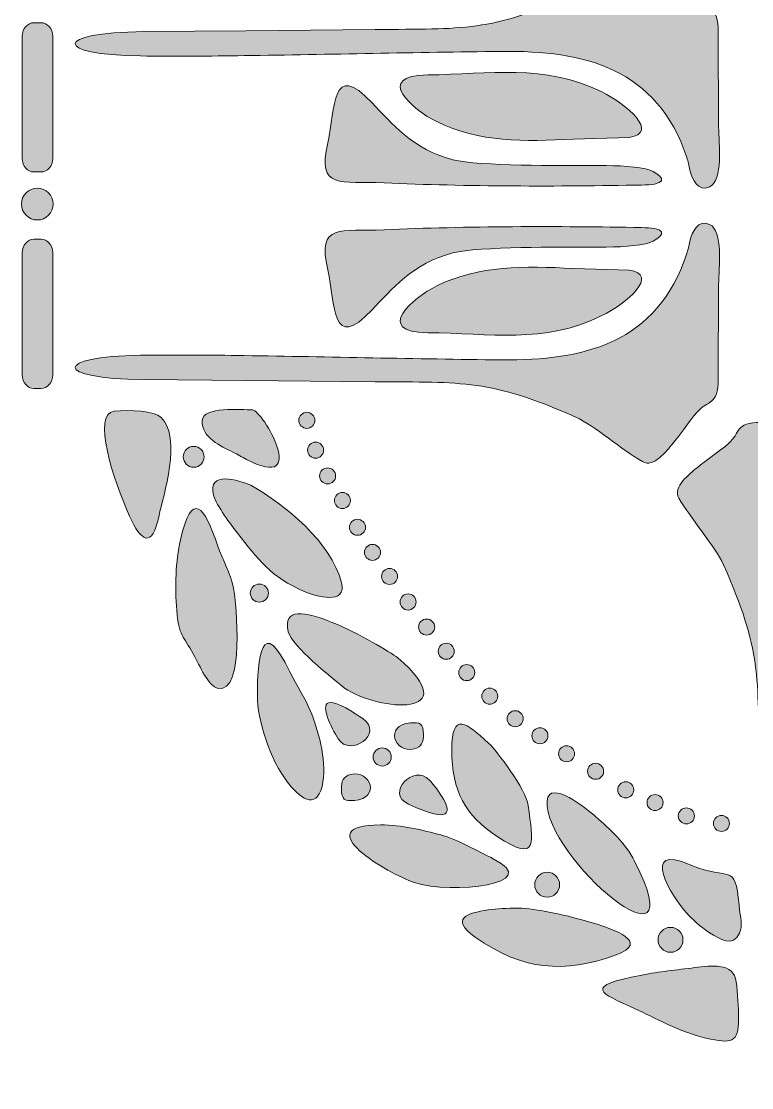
# Model space of a CAD drawing. Header units: inches. Extents: x -128 to 724, y -4 to 847.
# Drawn here: x 259.1 to 424.5, y 391.4 to 633.1 of the extents above; entities that cross this region are included whole.
import ezdxf

# ---------------------------------------------------------------- set-up
doc = ezdxf.new("R2010")
doc.units = ezdxf.units.IN
doc.header["$MEASUREMENT"] = 0
doc.layers.add('图层 1', color=7, linetype='Continuous')

# ---------------------------------------------------------------- blocks, each defined once
blk = doc.blocks.new('block 2')
at = {"layer": '图层 1', "true_color": 0xffffff}
h = blk.add_hatch(color=7, dxfattribs=at)
h.dxf.hatch_style = 2
edge = h.paths.add_edge_path()
edge.add_spline(control_points=[(410.52, 599.34), (411.01, 597.3), (412.32, 594.34), (414.99, 595.56), (418.07, 596.98), (417.1, 605.38), (417.02, 609.16), (417.02, 609.16), (416.91, 630.68), (416.91, 630.68), (416.91, 636.71), (414.54, 635.32), (412.13, 638.1), (410.25, 640.29), (408.28, 643.36), (406.65, 645.23), (405.26, 646.83), (402.36, 650.82), (399.75, 649.32), (395.03, 646.63), (389.05, 641.24), (384.64, 639.22), (365.17, 630.61), (359.27, 631.4), (339.21, 631.22), (339.21, 631.22), (309.9, 630.95), (309.9, 630.95), (309.9, 630.95), (286.85, 630.74), (286.85, 630.74), (266.13, 630.55), (266.29, 625.46), (286.06, 625.22), (293.88, 625.13), (301.72, 625.18), (309.57, 625.29), (329, 625.57), (348.39, 626.04), (367.82, 626.26), (386.46, 626.47), (403.13, 622.49), (409.82, 602.18), (410.09, 601.34), (410.29, 600.32), (410.52, 599.34)], knot_values=[0, 0, 0, 0, 1, 1, 1, 2, 2, 2, 3, 3, 3, 4, 4, 4, 5, 5, 5, 6, 6, 6, 7, 7, 7, 8, 8, 8, 9, 9, 9, 10, 10, 10, 11, 11, 11, 12, 12, 12, 13, 13, 13, 14, 14, 14, 15, 15, 15, 15], degree=3, periodic=1)
h = blk.add_hatch(color=7, dxfattribs=at)
h.dxf.hatch_style = 2
edge = h.paths.add_edge_path()
edge.add_spline(control_points=[(261.95, 632.76), (260.49, 632.76), (259.29, 631.39), (259.29, 629.7), (259.29, 629.7), (259.29, 601.99), (259.29, 601.99), (259.29, 600.3), (260.49, 598.92), (261.95, 598.92), (261.95, 598.92), (263.52, 598.92), (263.52, 598.92), (265, 598.92), (266.19, 600.3), (266.19, 601.99), (266.19, 601.99), (266.19, 629.7), (266.19, 629.7), (266.19, 631.39), (265, 632.76), (263.52, 632.76), (263.52, 632.76), (261.95, 632.76), (261.95, 632.76)], knot_values=[0, 0, 0, 0, 1, 1, 1, 2, 2, 2, 3, 3, 3, 4, 4, 4, 5, 5, 5, 6, 6, 6, 7, 7, 7, 8, 8, 8, 8], degree=3, periodic=1)
h = blk.add_hatch(color=7, dxfattribs=at)
h.dxf.hatch_style = 2
edge = h.paths.add_edge_path()
edge.add_spline(control_points=[(400.45, 599.64), (397.27, 600.33), (392.76, 600.42), (388.1, 600.41), (381.4, 600.41), (362.88, 600.19), (356.79, 601.71), (347.88, 603.93), (342.76, 610.14), (338.52, 614.61), (329.24, 624.41), (330.28, 613.44), (328.47, 605.51), (326.01, 594.72), (331.41, 596.92), (341.26, 596.46), (359.67, 595.61), (380.98, 595.61), (399.58, 595.96), (400.71, 595.98), (401.71, 596.04), (402.47, 596.18), (406.29, 596.85), (402.53, 599.19), (400.45, 599.64)], knot_values=[0, 0, 0, 0, 1, 1, 1, 2, 2, 2, 3, 3, 3, 4, 4, 4, 5, 5, 5, 6, 6, 6, 7, 7, 7, 8, 8, 8, 8], degree=3, periodic=1)
h = blk.add_hatch(color=7, dxfattribs=at)
h.dxf.hatch_style = 2
edge = h.paths.add_edge_path()
edge.add_spline(control_points=[(384.12, 606.37), (384.12, 606.37), (396.75, 606.75), (396.75, 606.75), (403.71, 607.79), (396.35, 614.21), (390.4, 617.14), (377.45, 623.5), (365.23, 621.06), (351.12, 620.93), (338.73, 620.83), (347.8, 612.95), (353.16, 610.33), (362.75, 605.62), (373.09, 605.78), (384.12, 606.37)], knot_values=[0, 0, 0, 0, 1, 1, 1, 2, 2, 2, 3, 3, 3, 4, 4, 4, 5, 5, 5, 5], degree=3, periodic=1)
h = blk.add_hatch(color=7, dxfattribs=at)
h.dxf.hatch_style = 2
edge = h.paths.add_edge_path()
edge.add_spline(control_points=[(262.69, 595.25), (260.71, 595.25), (259.09, 593.63), (259.09, 591.65), (259.09, 589.66), (260.71, 588.04), (262.69, 588.04), (264.68, 588.04), (266.31, 589.66), (266.31, 591.65), (266.31, 593.63), (264.68, 595.25), (262.69, 595.25)], knot_values=[0, 0, 0, 0, 1, 1, 1, 2, 2, 2, 3, 3, 3, 4, 4, 4, 4], degree=3, periodic=1)
h = blk.add_hatch(color=7, dxfattribs=at)
h.dxf.hatch_style = 2
edge = h.paths.add_edge_path()
edge.add_spline(control_points=[(309.9, 551.64), (309.9, 551.64), (339.21, 551.38), (339.21, 551.38), (359.27, 551.19), (365.17, 551.99), (384.64, 543.38), (389.05, 541.35), (395.03, 535.97), (399.75, 533.27), (402.35, 531.77), (405.26, 535.76), (406.65, 537.36), (408.28, 539.24), (410.25, 542.31), (412.13, 544.49), (414.54, 547.27), (416.91, 545.89), (416.91, 551.92), (416.91, 551.92), (417.02, 573.44), (417.02, 573.44), (417.1, 577.21), (418.07, 585.62), (414.99, 587.04), (412.32, 588.25), (411.01, 585.3), (410.52, 583.25), (410.29, 582.27), (410.09, 581.25), (409.81, 580.42), (403.13, 560.1), (386.46, 556.12), (367.82, 556.33), (348.38, 556.55), (329, 557.02), (309.56, 557.31), (301.72, 557.42), (293.88, 557.47), (286.06, 557.37), (266.29, 557.14), (266.13, 552.05), (286.85, 551.86), (286.85, 551.86), (309.9, 551.64), (309.9, 551.64)], knot_values=[0, 0, 0, 0, 1, 1, 1, 2, 2, 2, 3, 3, 3, 4, 4, 4, 5, 5, 5, 6, 6, 6, 7, 7, 7, 8, 8, 8, 9, 9, 9, 10, 10, 10, 11, 11, 11, 12, 12, 12, 13, 13, 13, 14, 14, 14, 15, 15, 15, 15], degree=3, periodic=1)
h = blk.add_hatch(color=7, dxfattribs=at)
h.dxf.hatch_style = 2
edge = h.paths.add_edge_path()
edge.add_spline(control_points=[(402.47, 586.1), (401.71, 586.23), (400.71, 586.29), (399.58, 586.32), (380.98, 586.67), (359.67, 586.67), (341.27, 585.81), (331.41, 585.35), (326.02, 587.55), (328.47, 576.77), (330.28, 568.84), (329.24, 557.86), (338.52, 567.67), (342.76, 572.14), (347.88, 578.34), (356.79, 580.56), (362.88, 582.09), (381.4, 581.87), (388.1, 581.86), (392.76, 581.86), (397.27, 581.94), (400.45, 582.64), (402.53, 583.09), (406.29, 585.43), (402.47, 586.1)], knot_values=[0, 0, 0, 0, 1, 1, 1, 2, 2, 2, 3, 3, 3, 4, 4, 4, 5, 5, 5, 6, 6, 6, 7, 7, 7, 8, 8, 8, 8], degree=3, periodic=1)
h = blk.add_hatch(color=7, dxfattribs=at)
h.dxf.hatch_style = 2
edge = h.paths.add_edge_path()
edge.add_spline(control_points=[(263.52, 583.71), (263.52, 583.71), (261.95, 583.71), (261.95, 583.71), (260.49, 583.71), (259.29, 582.33), (259.29, 580.64), (259.29, 580.64), (259.29, 552.93), (259.29, 552.93), (259.29, 551.24), (260.49, 549.86), (261.95, 549.86), (261.95, 549.86), (263.52, 549.86), (263.52, 549.86), (265, 549.86), (266.19, 551.24), (266.19, 552.93), (266.19, 552.93), (266.19, 580.64), (266.19, 580.64), (266.19, 582.33), (265, 583.71), (263.52, 583.71)], knot_values=[0, 0, 0, 0, 1, 1, 1, 2, 2, 2, 3, 3, 3, 4, 4, 4, 5, 5, 5, 6, 6, 6, 7, 7, 7, 8, 8, 8, 8], degree=3, periodic=1)
h = blk.add_hatch(color=7, dxfattribs=at)
h.dxf.hatch_style = 2
edge = h.paths.add_edge_path()
edge.add_spline(control_points=[(384.12, 577.05), (373.09, 577.64), (362.75, 577.8), (353.16, 573.09), (347.8, 570.46), (338.72, 562.6), (351.12, 562.49), (365.23, 562.36), (377.45, 559.92), (390.4, 566.28), (396.35, 569.21), (403.71, 575.64), (396.75, 576.67), (396.75, 576.67), (384.12, 577.05), (384.12, 577.05)], knot_values=[0, 0, 0, 0, 1, 1, 1, 2, 2, 2, 3, 3, 3, 4, 4, 4, 5, 5, 5, 5], degree=3, periodic=1)
h = blk.add_hatch(color=7, dxfattribs=at)
h.dxf.hatch_style = 2
edge = h.paths.add_edge_path()
edge.add_spline(control_points=[(280.14, 544.69), (275, 544.19), (279.93, 529.08), (283.61, 520.89), (286.17, 515.19), (288.67, 513.38), (290.29, 521.08), (291.16, 525.22), (295.56, 538.84), (290.73, 543.3), (289.27, 544.79), (283.74, 545.03), (280.14, 544.69)], knot_values=[0, 0, 0, 0, 1, 1, 1, 2, 2, 2, 3, 3, 3, 4, 4, 4, 4], degree=3, periodic=1)
h = blk.add_hatch(color=7, dxfattribs=at)
h.dxf.hatch_style = 2
edge = h.paths.add_edge_path()
edge.add_spline(control_points=[(307.01, 535.42), (308.12, 534.85), (308.99, 534.34), (310.09, 533.77), (324.6, 526.22), (313.68, 545), (311.42, 545), (308.95, 545), (300.14, 545.87), (300.05, 542.56), (299.93, 538.63), (304.22, 536.84), (307.01, 535.42)], knot_values=[0, 0, 0, 0, 1, 1, 1, 2, 2, 2, 3, 3, 3, 4, 4, 4, 4], degree=3, periodic=1)
h = blk.add_hatch(color=7, dxfattribs=at)
h.dxf.hatch_style = 2
edge = h.paths.add_edge_path()
edge.add_spline(control_points=[(325.57, 542.63), (325.57, 543.63), (324.75, 544.45), (323.75, 544.45), (322.75, 544.45), (321.93, 543.63), (321.93, 542.63), (321.93, 541.63), (322.75, 540.81), (323.75, 540.81), (324.75, 540.81), (325.57, 541.63), (325.57, 542.63)], knot_values=[0, 0, 0, 0, 1, 1, 1, 2, 2, 2, 3, 3, 3, 4, 4, 4, 4], degree=3, periodic=1)
h = blk.add_hatch(color=7, dxfattribs=at)
h.dxf.hatch_style = 2
edge = h.paths.add_edge_path()
edge.add_spline(control_points=[(458.01, 535.76), (460.06, 536.25), (463.02, 537.56), (461.8, 540.23), (460.38, 543.31), (451.97, 542.34), (448.2, 542.26), (448.2, 542.26), (426.68, 542.16), (426.68, 542.16), (420.64, 542.16), (422.03, 539.78), (419.25, 537.37), (417.06, 535.48), (414, 533.52), (412.13, 531.89), (410.52, 530.5), (406.53, 527.59), (408.03, 524.98), (410.73, 520.26), (416.11, 514.29), (418.14, 509.88), (426.74, 490.41), (425.95, 484.51), (426.13, 464.45), (426.13, 464.45), (426.4, 435.14), (426.4, 435.14), (426.4, 435.14), (426.61, 412.09), (426.61, 412.09), (426.8, 391.37), (431.9, 391.52), (432.13, 411.3), (432.23, 419.12), (432.18, 426.96), (432.06, 434.8), (431.78, 454.24), (431.31, 473.63), (431.09, 493.06), (430.88, 511.69), (434.86, 528.37), (455.18, 535.06), (456.01, 535.33), (457.03, 535.52), (458.01, 535.76)], knot_values=[0, 0, 0, 0, 1, 1, 1, 2, 2, 2, 3, 3, 3, 4, 4, 4, 5, 5, 5, 6, 6, 6, 7, 7, 7, 8, 8, 8, 9, 9, 9, 10, 10, 10, 11, 11, 11, 12, 12, 12, 13, 13, 13, 14, 14, 14, 15, 15, 15, 15], degree=3, periodic=1)
h = blk.add_hatch(color=7, dxfattribs=at)
h.dxf.hatch_style = 2
edge = h.paths.add_edge_path()
edge.add_spline(control_points=[(298.12, 536.73), (296.82, 536.73), (295.75, 535.67), (295.75, 534.36), (295.75, 533.06), (296.82, 531.99), (298.12, 531.99), (299.43, 531.99), (300.49, 533.06), (300.49, 534.36), (300.49, 535.67), (299.43, 536.73), (298.12, 536.73)], knot_values=[0, 0, 0, 0, 1, 1, 1, 2, 2, 2, 3, 3, 3, 4, 4, 4, 4], degree=3, periodic=1)
h = blk.add_hatch(color=7, dxfattribs=at)
h.dxf.hatch_style = 2
edge = h.paths.add_edge_path()
edge.add_spline(control_points=[(325.74, 534.05), (326.74, 534.05), (327.56, 534.87), (327.56, 535.87), (327.56, 536.87), (326.74, 537.69), (325.74, 537.69), (324.73, 537.69), (323.92, 536.87), (323.92, 535.87), (323.92, 534.87), (324.73, 534.05), (325.74, 534.05)], knot_values=[0, 0, 0, 0, 1, 1, 1, 2, 2, 2, 3, 3, 3, 4, 4, 4, 4], degree=3, periodic=1)
h = blk.add_hatch(color=7, dxfattribs=at)
h.dxf.hatch_style = 2
edge = h.paths.add_edge_path()
edge.add_spline(control_points=[(328.46, 528.21), (329.46, 528.21), (330.28, 529.02), (330.28, 530.03), (330.28, 531.03), (329.46, 531.84), (328.46, 531.84), (327.46, 531.84), (326.64, 531.03), (326.64, 530.03), (326.64, 529.02), (327.46, 528.21), (328.46, 528.21)], knot_values=[0, 0, 0, 0, 1, 1, 1, 2, 2, 2, 3, 3, 3, 4, 4, 4, 4], degree=3, periodic=1)
h = blk.add_hatch(color=7, dxfattribs=at)
h.dxf.hatch_style = 2
edge = h.paths.add_edge_path()
edge.add_spline(control_points=[(323.18, 503.85), (325.83, 502.73), (332.95, 500.67), (331.59, 505.89), (329.23, 515.07), (318.99, 523.28), (311.08, 527.95), (308.22, 529.11), (301.2, 531.3), (302.64, 525.67), (303.25, 523.31), (306.62, 518.88), (308.04, 517.05), (312.58, 511.2), (315.73, 507.01), (323.18, 503.85)], knot_values=[0, 0, 0, 0, 1, 1, 1, 2, 2, 2, 3, 3, 3, 4, 4, 4, 5, 5, 5, 5], degree=3, periodic=1)
h = blk.add_hatch(color=7, dxfattribs=at)
h.dxf.hatch_style = 2
edge = h.paths.add_edge_path()
edge.add_spline(control_points=[(303.51, 514.36), (300.58, 523.1), (297.7, 526.99), (295.12, 515.51), (294.02, 510.61), (293.87, 504.92), (294.28, 499.55), (294.72, 493.69), (295.79, 493.79), (298.03, 489.7), (299.56, 486.91), (301.39, 482.27), (303.72, 481.85), (309.62, 480.78), (307.84, 500.95), (307.15, 504.58), (306.46, 508.13), (304.67, 510.86), (303.51, 514.36)], knot_values=[0, 0, 0, 0, 1, 1, 1, 2, 2, 2, 3, 3, 3, 4, 4, 4, 5, 5, 5, 6, 6, 6, 6], degree=3, periodic=1)
h = blk.add_hatch(color=7, dxfattribs=at)
h.dxf.hatch_style = 2
edge = h.paths.add_edge_path()
edge.add_spline(control_points=[(331.82, 522.64), (332.81, 522.64), (333.63, 523.46), (333.63, 524.46), (333.63, 525.46), (332.81, 526.28), (331.82, 526.28), (330.81, 526.28), (329.99, 525.46), (329.99, 524.46), (329.99, 523.46), (330.81, 522.64), (331.82, 522.64)], knot_values=[0, 0, 0, 0, 1, 1, 1, 2, 2, 2, 3, 3, 3, 4, 4, 4, 4], degree=3, periodic=1)
h = blk.add_hatch(color=7, dxfattribs=at)
h.dxf.hatch_style = 2
edge = h.paths.add_edge_path()
edge.add_spline(control_points=[(335.22, 520.2), (334.22, 520.2), (333.39, 519.38), (333.39, 518.38), (333.39, 517.38), (334.22, 516.57), (335.22, 516.57), (336.22, 516.57), (337.04, 517.38), (337.04, 518.38), (337.04, 519.38), (336.22, 520.2), (335.22, 520.2)], knot_values=[0, 0, 0, 0, 1, 1, 1, 2, 2, 2, 3, 3, 3, 4, 4, 4, 4], degree=3, periodic=1)
h = blk.add_hatch(color=7, dxfattribs=at)
h.dxf.hatch_style = 2
edge = h.paths.add_edge_path()
edge.add_spline(control_points=[(338.62, 510.89), (339.63, 510.89), (340.44, 511.71), (340.44, 512.71), (340.44, 513.71), (339.63, 514.52), (338.62, 514.52), (337.63, 514.52), (336.81, 513.71), (336.81, 512.71), (336.81, 511.71), (337.63, 510.89), (338.62, 510.89)], knot_values=[0, 0, 0, 0, 1, 1, 1, 2, 2, 2, 3, 3, 3, 4, 4, 4, 4], degree=3, periodic=1)
h = blk.add_hatch(color=7, dxfattribs=at)
h.dxf.hatch_style = 2
edge = h.paths.add_edge_path()
edge.add_spline(control_points=[(344.3, 507.26), (344.3, 508.26), (343.49, 509.07), (342.49, 509.07), (341.48, 509.07), (340.67, 508.26), (340.67, 507.26), (340.67, 506.25), (341.48, 505.44), (342.49, 505.44), (343.49, 505.44), (344.3, 506.25), (344.3, 507.26)], knot_values=[0, 0, 0, 0, 1, 1, 1, 2, 2, 2, 3, 3, 3, 4, 4, 4, 4], degree=3, periodic=1)
h = blk.add_hatch(color=7, dxfattribs=at)
h.dxf.hatch_style = 2
edge = h.paths.add_edge_path()
edge.add_spline(control_points=[(315.05, 503.47), (315.05, 504.6), (314.13, 505.52), (313, 505.52), (311.87, 505.52), (310.95, 504.6), (310.95, 503.47), (310.95, 502.34), (311.87, 501.42), (313, 501.42), (314.13, 501.42), (315.05, 502.34), (315.05, 503.47)], knot_values=[0, 0, 0, 0, 1, 1, 1, 2, 2, 2, 3, 3, 3, 4, 4, 4, 4], degree=3, periodic=1)
h = blk.add_hatch(color=7, dxfattribs=at)
h.dxf.hatch_style = 2
edge = h.paths.add_edge_path()
edge.add_spline(control_points=[(344.37, 488.82), (340.62, 491.41), (316.78, 505.67), (319.56, 494.7), (320.38, 491.46), (329.35, 484.28), (332.27, 481.96), (340.32, 476.54), (359.99, 475.28), (344.37, 488.82)], knot_values=[0, 0, 0, 0, 1, 1, 1, 2, 2, 2, 3, 3, 3, 3], degree=3, periodic=1)
h = blk.add_hatch(color=7, dxfattribs=at)
h.dxf.hatch_style = 2
edge = h.paths.add_edge_path()
edge.add_spline(control_points=[(348.51, 501.46), (348.51, 502.46), (347.68, 503.28), (346.68, 503.28), (345.69, 503.28), (344.87, 502.46), (344.87, 501.46), (344.87, 500.46), (345.69, 499.64), (346.68, 499.64), (347.68, 499.64), (348.51, 500.46), (348.51, 501.46)], knot_values=[0, 0, 0, 0, 1, 1, 1, 2, 2, 2, 3, 3, 3, 4, 4, 4, 4], degree=3, periodic=1)
h = blk.add_hatch(color=7, dxfattribs=at)
h.dxf.hatch_style = 2
edge = h.paths.add_edge_path()
edge.add_spline(control_points=[(320.01, 485.45), (313.49, 499.19), (312.54, 488.62), (312.54, 479.99), (312.54, 475.24), (315.3, 465.64), (319.6, 460.29), (322.72, 456.4), (326.39, 454.29), (327.41, 460.72), (328.22, 465.82), (326.22, 472.79), (324.54, 476.85), (323.45, 479.46), (321.4, 482.53), (320.01, 485.45)], knot_values=[0, 0, 0, 0, 1, 1, 1, 2, 2, 2, 3, 3, 3, 4, 4, 4, 5, 5, 5, 5], degree=3, periodic=1)
h = blk.add_hatch(color=7, dxfattribs=at)
h.dxf.hatch_style = 2
edge = h.paths.add_edge_path()
edge.add_spline(control_points=[(352.71, 495.78), (352.71, 496.79), (351.89, 497.6), (350.89, 497.6), (349.88, 497.6), (349.07, 496.79), (349.07, 495.78), (349.07, 494.78), (349.88, 493.97), (350.89, 493.97), (351.89, 493.97), (352.71, 494.78), (352.71, 495.78)], knot_values=[0, 0, 0, 0, 1, 1, 1, 2, 2, 2, 3, 3, 3, 4, 4, 4, 4], degree=3, periodic=1)
h = blk.add_hatch(color=7, dxfattribs=at)
h.dxf.hatch_style = 2
edge = h.paths.add_edge_path()
edge.add_spline(control_points=[(357.14, 490.28), (357.14, 491.28), (356.32, 492.1), (355.32, 492.1), (354.32, 492.1), (353.5, 491.28), (353.5, 490.28), (353.5, 489.28), (354.32, 488.46), (355.32, 488.46), (356.32, 488.46), (357.14, 489.28), (357.14, 490.28)], knot_values=[0, 0, 0, 0, 1, 1, 1, 2, 2, 2, 3, 3, 3, 4, 4, 4, 4], degree=3, periodic=1)
h = blk.add_hatch(color=7, dxfattribs=at)
h.dxf.hatch_style = 2
edge = h.paths.add_edge_path()
edge.add_spline(control_points=[(361.79, 485.45), (361.79, 486.45), (360.98, 487.27), (359.98, 487.27), (358.97, 487.27), (358.16, 486.45), (358.16, 485.45), (358.16, 484.45), (358.97, 483.63), (359.98, 483.63), (360.98, 483.63), (361.79, 484.45), (361.79, 485.45)], knot_values=[0, 0, 0, 0, 1, 1, 1, 2, 2, 2, 3, 3, 3, 4, 4, 4, 4], degree=3, periodic=1)
h = blk.add_hatch(color=7, dxfattribs=at)
h.dxf.hatch_style = 2
edge = h.paths.add_edge_path()
edge.add_spline(control_points=[(366.99, 480.11), (366.99, 481.11), (366.17, 481.93), (365.17, 481.93), (364.17, 481.93), (363.36, 481.11), (363.36, 480.11), (363.36, 479.11), (364.17, 478.29), (365.17, 478.29), (366.17, 478.29), (366.99, 479.11), (366.99, 480.11)], knot_values=[0, 0, 0, 0, 1, 1, 1, 2, 2, 2, 3, 3, 3, 4, 4, 4, 4], degree=3, periodic=1)
h = blk.add_hatch(color=7, dxfattribs=at)
h.dxf.hatch_style = 2
edge = h.paths.add_edge_path()
edge.add_spline(control_points=[(336.43, 475.02), (334.86, 476.08), (330.29, 479.21), (328.65, 478.62), (326.82, 477.95), (329.21, 473.05), (330.86, 470.43), (333.57, 466.13), (341.34, 471.68), (336.43, 475.02)], knot_values=[0, 0, 0, 0, 1, 1, 1, 2, 2, 2, 3, 3, 3, 3], degree=3, periodic=1)
h = blk.add_hatch(color=7, dxfattribs=at)
h.dxf.hatch_style = 2
edge = h.paths.add_edge_path()
edge.add_spline(control_points=[(366.86, 448.3), (376.37, 442.04), (374.98, 447), (373.88, 455.31), (373.39, 459.04), (366.79, 467.73), (364.91, 469.47), (359.93, 474.09), (356.58, 476.84), (356.58, 467.92), (356.58, 458.55), (359.64, 453.06), (366.86, 448.3)], knot_values=[0, 0, 0, 0, 1, 1, 1, 2, 2, 2, 3, 3, 3, 4, 4, 4, 4], degree=3, periodic=1)
h = blk.add_hatch(color=7, dxfattribs=at)
h.dxf.hatch_style = 2
edge = h.paths.add_edge_path()
edge.add_spline(control_points=[(372.75, 475), (372.75, 476.01), (371.94, 476.82), (370.93, 476.82), (369.94, 476.82), (369.11, 476.01), (369.11, 475), (369.11, 474), (369.94, 473.18), (370.93, 473.18), (371.94, 473.18), (372.75, 474), (372.75, 475)], knot_values=[0, 0, 0, 0, 1, 1, 1, 2, 2, 2, 3, 3, 3, 4, 4, 4, 4], degree=3, periodic=1)
h = blk.add_hatch(color=7, dxfattribs=at)
h.dxf.hatch_style = 2
edge = h.paths.add_edge_path()
edge.add_spline(control_points=[(348.05, 468.16), (349.73, 468.54), (350.2, 469.75), (350.16, 471.43), (350.12, 473.93), (349.45, 474.23), (347.2, 474.04), (341.24, 473.54), (343.49, 467.11), (348.05, 468.16)], knot_values=[0, 0, 0, 0, 1, 1, 1, 2, 2, 2, 3, 3, 3, 3], degree=3, periodic=1)
h = blk.add_hatch(color=7, dxfattribs=at)
h.dxf.hatch_style = 2
edge = h.paths.add_edge_path()
edge.add_spline(control_points=[(378.37, 471.14), (378.37, 472.14), (377.56, 472.96), (376.56, 472.96), (375.55, 472.96), (374.74, 472.14), (374.74, 471.14), (374.74, 470.14), (375.55, 469.32), (376.56, 469.32), (377.56, 469.32), (378.37, 470.14), (378.37, 471.14)], knot_values=[0, 0, 0, 0, 1, 1, 1, 2, 2, 2, 3, 3, 3, 4, 4, 4, 4], degree=3, periodic=1)
h = blk.add_hatch(color=7, dxfattribs=at)
h.dxf.hatch_style = 2
edge = h.paths.add_edge_path()
edge.add_spline(control_points=[(338.77, 466.33), (338.77, 465.2), (339.7, 464.28), (340.82, 464.28), (341.95, 464.28), (342.87, 465.2), (342.87, 466.33), (342.87, 467.46), (341.95, 468.39), (340.82, 468.39), (339.7, 468.39), (338.77, 467.46), (338.77, 466.33)], knot_values=[0, 0, 0, 0, 1, 1, 1, 2, 2, 2, 3, 3, 3, 4, 4, 4, 4], degree=3, periodic=1)
h = blk.add_hatch(color=7, dxfattribs=at)
h.dxf.hatch_style = 2
edge = h.paths.add_edge_path()
edge.add_spline(control_points=[(384.4, 467.05), (384.4, 468.05), (383.58, 468.87), (382.58, 468.87), (381.58, 468.87), (380.76, 468.05), (380.76, 467.05), (380.76, 466.05), (381.58, 465.23), (382.58, 465.23), (383.58, 465.23), (384.4, 466.05), (384.4, 467.05)], knot_values=[0, 0, 0, 0, 1, 1, 1, 2, 2, 2, 3, 3, 3, 4, 4, 4, 4], degree=3, periodic=1)
h = blk.add_hatch(color=7, dxfattribs=at)
h.dxf.hatch_style = 2
edge = h.paths.add_edge_path()
edge.add_spline(control_points=[(346.79, 455.63), (348.52, 454.85), (353.57, 452.56), (355.08, 453.43), (356.77, 454.41), (353.56, 458.82), (351.49, 461.11), (348.07, 464.87), (341.37, 458.06), (346.79, 455.63)], knot_values=[0, 0, 0, 0, 1, 1, 1, 2, 2, 2, 3, 3, 3, 3], degree=3, periodic=1)
h = blk.add_hatch(color=7, dxfattribs=at)
h.dxf.hatch_style = 2
edge = h.paths.add_edge_path()
edge.add_spline(control_points=[(390.98, 463.08), (390.98, 464.08), (390.16, 464.89), (389.16, 464.89), (388.16, 464.89), (387.35, 464.08), (387.35, 463.08), (387.35, 462.08), (388.16, 461.26), (389.16, 461.26), (390.16, 461.26), (390.98, 462.08), (390.98, 463.08)], knot_values=[0, 0, 0, 0, 1, 1, 1, 2, 2, 2, 3, 3, 3, 4, 4, 4, 4], degree=3, periodic=1)
h = blk.add_hatch(color=7, dxfattribs=at)
h.dxf.hatch_style = 2
edge = h.paths.add_edge_path()
edge.add_spline(control_points=[(334.54, 456.47), (340.5, 456.97), (338.25, 463.4), (333.69, 462.36), (332.01, 461.98), (331.54, 460.77), (331.58, 459.08), (331.62, 456.58), (332.3, 456.28), (334.54, 456.47)], knot_values=[0, 0, 0, 0, 1, 1, 1, 2, 2, 2, 3, 3, 3, 3], degree=3, periodic=1)
h = blk.add_hatch(color=7, dxfattribs=at)
h.dxf.hatch_style = 2
edge = h.paths.add_edge_path()
edge.add_spline(control_points=[(397.99, 442.72), (395.83, 446.95), (392.5, 449.83), (389.16, 452.81), (387.31, 454.47), (378.6, 461.48), (378.2, 456.41), (377.21, 443.69), (412.42, 414.33), (397.99, 442.72)], knot_values=[0, 0, 0, 0, 1, 1, 1, 2, 2, 2, 3, 3, 3, 3], degree=3, periodic=1)
h = blk.add_hatch(color=7, dxfattribs=at)
h.dxf.hatch_style = 2
edge = h.paths.add_edge_path()
edge.add_spline(control_points=[(397.8, 458.88), (397.8, 459.87), (396.98, 460.7), (395.98, 460.7), (394.97, 460.7), (394.16, 459.87), (394.16, 458.88), (394.16, 457.87), (394.97, 457.06), (395.98, 457.06), (396.98, 457.06), (397.8, 457.87), (397.8, 458.88)], knot_values=[0, 0, 0, 0, 1, 1, 1, 2, 2, 2, 3, 3, 3, 4, 4, 4, 4], degree=3, periodic=1)
h = blk.add_hatch(color=7, dxfattribs=at)
h.dxf.hatch_style = 2
edge = h.paths.add_edge_path()
edge.add_spline(control_points=[(404.43, 455.98), (404.43, 456.99), (403.62, 457.8), (402.62, 457.8), (401.62, 457.8), (400.8, 456.99), (400.8, 455.98), (400.8, 454.98), (401.62, 454.17), (402.62, 454.17), (403.62, 454.16), (404.43, 454.98), (404.43, 455.98)], knot_values=[0, 0, 0, 0, 1, 1, 1, 2, 2, 2, 3, 3, 3, 4, 4, 4, 4], degree=3, periodic=1)
h = blk.add_hatch(color=7, dxfattribs=at)
h.dxf.hatch_style = 2
edge = h.paths.add_edge_path()
edge.add_spline(control_points=[(411.53, 452.97), (411.53, 453.97), (410.72, 454.79), (409.71, 454.79), (408.71, 454.79), (407.89, 453.97), (407.89, 452.97), (407.89, 451.97), (408.71, 451.15), (409.71, 451.15), (410.72, 451.15), (411.53, 451.97), (411.53, 452.97)], knot_values=[0, 0, 0, 0, 1, 1, 1, 2, 2, 2, 3, 3, 3, 4, 4, 4, 4], degree=3, periodic=1)
h = blk.add_hatch(color=7, dxfattribs=at)
h.dxf.hatch_style = 2
edge = h.paths.add_edge_path()
edge.add_spline(control_points=[(419.48, 451.27), (419.48, 452.27), (418.67, 453.08), (417.67, 453.08), (416.66, 453.08), (415.85, 452.27), (415.85, 451.27), (415.85, 450.26), (416.66, 449.45), (417.67, 449.45), (418.67, 449.45), (419.48, 450.26), (419.48, 451.27)], knot_values=[0, 0, 0, 0, 1, 1, 1, 2, 2, 2, 3, 3, 3, 4, 4, 4, 4], degree=3, periodic=1)
h = blk.add_hatch(color=7, dxfattribs=at)
h.dxf.hatch_style = 2
edge = h.paths.add_edge_path()
edge.add_spline(control_points=[(365.98, 443.25), (362.51, 444.95), (357.87, 447.67), (354.09, 448.66), (350.04, 449.72), (345.15, 450.96), (340.5, 450.94), (323.28, 450.86), (342.44, 439.73), (348.04, 437.89), (356.61, 435.07), (377.68, 437.5), (365.98, 443.25)], knot_values=[0, 0, 0, 0, 1, 1, 1, 2, 2, 2, 3, 3, 3, 4, 4, 4, 4], degree=3, periodic=1)
h = blk.add_hatch(color=7, dxfattribs=at)
h.dxf.hatch_style = 2
edge = h.paths.add_edge_path()
edge.add_spline(control_points=[(414.98, 426.49), (417.35, 424.96), (420.23, 423.18), (421.74, 426.38), (422.56, 428.14), (421.95, 429.7), (421.65, 432.78), (420.64, 442.82), (419.74, 437.93), (410.74, 441.84), (398.68, 447.06), (406.5, 434.52), (409.8, 430.9), (410.94, 429.66), (412.86, 427.86), (414.98, 426.49)], knot_values=[0, 0, 0, 0, 1, 1, 1, 2, 2, 2, 3, 3, 3, 4, 4, 4, 5, 5, 5, 5], degree=3, periodic=1)
h = blk.add_hatch(color=7, dxfattribs=at)
h.dxf.hatch_style = 2
edge = h.paths.add_edge_path()
edge.add_spline(control_points=[(378.19, 434.55), (379.74, 434.55), (381.01, 435.82), (381.01, 437.37), (381.01, 438.93), (379.74, 440.19), (378.19, 440.19), (376.63, 440.19), (375.36, 438.93), (375.36, 437.37), (375.36, 435.82), (376.63, 434.55), (378.19, 434.55)], knot_values=[0, 0, 0, 0, 1, 1, 1, 2, 2, 2, 3, 3, 3, 4, 4, 4, 4], degree=3, periodic=1)
h = blk.add_hatch(color=7, dxfattribs=at)
h.dxf.hatch_style = 2
edge = h.paths.add_edge_path()
edge.add_spline(control_points=[(388.99, 428.55), (382.93, 430.46), (375.22, 432.05), (371.76, 432.05), (368.95, 432.05), (366.89, 431.95), (364.83, 431.65), (360.01, 430.94), (356.02, 429.7), (361.9, 425.5), (372.63, 417.85), (382.01, 417.26), (393.58, 421.39), (402.1, 424.43), (392.51, 427.44), (388.99, 428.55)], knot_values=[0, 0, 0, 0, 1, 1, 1, 2, 2, 2, 3, 3, 3, 4, 4, 4, 5, 5, 5, 5], degree=3, periodic=1)
h = blk.add_hatch(color=7, dxfattribs=at)
h.dxf.hatch_style = 2
edge = h.paths.add_edge_path()
edge.add_spline(control_points=[(406.12, 422.06), (407.68, 422.06), (408.95, 423.33), (408.95, 424.88), (408.95, 426.43), (407.68, 427.7), (406.12, 427.7), (404.56, 427.7), (403.29, 426.43), (403.29, 424.88), (403.29, 423.33), (404.56, 422.06), (406.12, 422.06)], knot_values=[0, 0, 0, 0, 1, 1, 1, 2, 2, 2, 3, 3, 3, 4, 4, 4, 4], degree=3, periodic=1)
h = blk.add_hatch(color=7, dxfattribs=at)
h.dxf.hatch_style = 2
edge = h.paths.add_edge_path()
edge.add_spline(control_points=[(421.54, 407.01), (421.56, 409.78), (421.34, 412.62), (421.02, 415.38), (420.45, 419.75), (415.33, 419.05), (411.63, 418.58), (407.48, 418.07), (403.59, 417.65), (399.63, 416.9), (386.16, 414.36), (390.02, 412.89), (398.12, 409.25), (402.22, 407.41), (408.4, 403.88), (414.1, 402.62), (420.07, 401.29), (421.48, 401.43), (421.54, 407.01)], knot_values=[0, 0, 0, 0, 1, 1, 1, 2, 2, 2, 3, 3, 3, 4, 4, 4, 5, 5, 5, 6, 6, 6, 6], degree=3, periodic=1)
at = {"layer": '图层 1', "lineweight": 0}
for points, knots in [([(410.52, 599.34), (411.01, 597.3), (412.32, 594.34), (414.99, 595.56), (418.07, 596.98), (417.1, 605.38), (417.02, 609.16), (417.02, 609.16), (416.91, 630.68), (416.91, 630.68), (416.91, 636.71), (414.54, 635.32), (412.13, 638.1), (410.25, 640.29), (408.28, 643.36), (406.65, 645.23), (405.26, 646.83), (402.36, 650.82), (399.75, 649.32), (395.03, 646.63), (389.05, 641.24), (384.64, 639.22), (365.17, 630.61), (359.27, 631.4), (339.21, 631.22), (339.21, 631.22), (309.9, 630.95), (309.9, 630.95), (309.9, 630.95), (286.85, 630.74), (286.85, 630.74), (266.13, 630.55), (266.29, 625.46), (286.06, 625.22), (293.88, 625.13), (301.72, 625.18), (309.57, 625.29), (329, 625.57), (348.39, 626.04), (367.82, 626.26), (386.46, 626.47), (403.13, 622.49), (409.82, 602.18), (410.09, 601.34), (410.29, 600.32), (410.52, 599.34)], [0, 0, 0, 0, 1, 1, 1, 2, 2, 2, 3, 3, 3, 4, 4, 4, 5, 5, 5, 6, 6, 6, 7, 7, 7, 8, 8, 8, 9, 9, 9, 10, 10, 10, 11, 11, 11, 12, 12, 12, 13, 13, 13, 14, 14, 14, 15, 15, 15, 15]), ([(261.95, 632.76), (260.49, 632.76), (259.29, 631.39), (259.29, 629.7), (259.29, 629.7), (259.29, 601.99), (259.29, 601.99), (259.29, 600.3), (260.49, 598.92), (261.95, 598.92), (261.95, 598.92), (263.52, 598.92), (263.52, 598.92), (265, 598.92), (266.19, 600.3), (266.19, 601.99), (266.19, 601.99), (266.19, 629.7), (266.19, 629.7), (266.19, 631.39), (265, 632.76), (263.52, 632.76), (263.52, 632.76), (261.95, 632.76), (261.95, 632.76)], [0, 0, 0, 0, 1, 1, 1, 2, 2, 2, 3, 3, 3, 4, 4, 4, 5, 5, 5, 6, 6, 6, 7, 7, 7, 8, 8, 8, 8]), ([(400.45, 599.64), (397.27, 600.33), (392.76, 600.42), (388.1, 600.41), (381.4, 600.41), (362.88, 600.19), (356.79, 601.71), (347.88, 603.93), (342.76, 610.14), (338.52, 614.61), (329.24, 624.41), (330.28, 613.44), (328.47, 605.51), (326.01, 594.72), (331.41, 596.92), (341.26, 596.46), (359.67, 595.61), (380.98, 595.61), (399.58, 595.96), (400.71, 595.98), (401.71, 596.04), (402.47, 596.18), (406.29, 596.85), (402.53, 599.19), (400.45, 599.64)], [0, 0, 0, 0, 1, 1, 1, 2, 2, 2, 3, 3, 3, 4, 4, 4, 5, 5, 5, 6, 6, 6, 7, 7, 7, 8, 8, 8, 8]), ([(384.12, 606.37), (384.12, 606.37), (396.75, 606.75), (396.75, 606.75), (403.71, 607.79), (396.35, 614.21), (390.4, 617.14), (377.45, 623.5), (365.23, 621.06), (351.12, 620.93), (338.73, 620.83), (347.8, 612.95), (353.16, 610.33), (362.75, 605.62), (373.09, 605.78), (384.12, 606.37)], [0, 0, 0, 0, 1, 1, 1, 2, 2, 2, 3, 3, 3, 4, 4, 4, 5, 5, 5, 5]), ([(262.69, 595.25), (260.71, 595.25), (259.09, 593.63), (259.09, 591.65), (259.09, 589.66), (260.71, 588.04), (262.69, 588.04), (264.68, 588.04), (266.31, 589.66), (266.31, 591.65), (266.31, 593.63), (264.68, 595.25), (262.69, 595.25)], [0, 0, 0, 0, 1, 1, 1, 2, 2, 2, 3, 3, 3, 4, 4, 4, 4]), ([(309.9, 551.64), (309.9, 551.64), (339.21, 551.38), (339.21, 551.38), (359.27, 551.19), (365.17, 551.99), (384.64, 543.38), (389.05, 541.35), (395.03, 535.97), (399.75, 533.27), (402.35, 531.77), (405.26, 535.76), (406.65, 537.36), (408.28, 539.24), (410.25, 542.31), (412.13, 544.49), (414.54, 547.27), (416.91, 545.89), (416.91, 551.92), (416.91, 551.92), (417.02, 573.44), (417.02, 573.44), (417.1, 577.21), (418.07, 585.62), (414.99, 587.04), (412.32, 588.25), (411.01, 585.3), (410.52, 583.25), (410.29, 582.27), (410.09, 581.25), (409.81, 580.42), (403.13, 560.1), (386.46, 556.12), (367.82, 556.33), (348.38, 556.55), (329, 557.02), (309.56, 557.31), (301.72, 557.42), (293.88, 557.47), (286.06, 557.37), (266.29, 557.14), (266.13, 552.05), (286.85, 551.86), (286.85, 551.86), (309.9, 551.64), (309.9, 551.64)], [0, 0, 0, 0, 1, 1, 1, 2, 2, 2, 3, 3, 3, 4, 4, 4, 5, 5, 5, 6, 6, 6, 7, 7, 7, 8, 8, 8, 9, 9, 9, 10, 10, 10, 11, 11, 11, 12, 12, 12, 13, 13, 13, 14, 14, 14, 15, 15, 15, 15]), ([(402.47, 586.1), (401.71, 586.23), (400.71, 586.29), (399.58, 586.32), (380.98, 586.67), (359.67, 586.67), (341.27, 585.81), (331.41, 585.35), (326.02, 587.55), (328.47, 576.77), (330.28, 568.84), (329.24, 557.86), (338.52, 567.67), (342.76, 572.14), (347.88, 578.34), (356.79, 580.56), (362.88, 582.09), (381.4, 581.87), (388.1, 581.86), (392.76, 581.86), (397.27, 581.94), (400.45, 582.64), (402.53, 583.09), (406.29, 585.43), (402.47, 586.1)], [0, 0, 0, 0, 1, 1, 1, 2, 2, 2, 3, 3, 3, 4, 4, 4, 5, 5, 5, 6, 6, 6, 7, 7, 7, 8, 8, 8, 8]), ([(263.52, 583.71), (263.52, 583.71), (261.95, 583.71), (261.95, 583.71), (260.49, 583.71), (259.29, 582.33), (259.29, 580.64), (259.29, 580.64), (259.29, 552.93), (259.29, 552.93), (259.29, 551.24), (260.49, 549.86), (261.95, 549.86), (261.95, 549.86), (263.52, 549.86), (263.52, 549.86), (265, 549.86), (266.19, 551.24), (266.19, 552.93), (266.19, 552.93), (266.19, 580.64), (266.19, 580.64), (266.19, 582.33), (265, 583.71), (263.52, 583.71)], [0, 0, 0, 0, 1, 1, 1, 2, 2, 2, 3, 3, 3, 4, 4, 4, 5, 5, 5, 6, 6, 6, 7, 7, 7, 8, 8, 8, 8]), ([(384.12, 577.05), (373.09, 577.64), (362.75, 577.8), (353.16, 573.09), (347.8, 570.46), (338.72, 562.6), (351.12, 562.49), (365.23, 562.36), (377.45, 559.92), (390.4, 566.28), (396.35, 569.21), (403.71, 575.64), (396.75, 576.67), (396.75, 576.67), (384.12, 577.05), (384.12, 577.05)], [0, 0, 0, 0, 1, 1, 1, 2, 2, 2, 3, 3, 3, 4, 4, 4, 5, 5, 5, 5]), ([(280.14, 544.69), (275, 544.19), (279.93, 529.08), (283.61, 520.89), (286.17, 515.19), (288.67, 513.38), (290.29, 521.08), (291.16, 525.22), (295.56, 538.84), (290.73, 543.3), (289.27, 544.79), (283.74, 545.03), (280.14, 544.69)], [0, 0, 0, 0, 1, 1, 1, 2, 2, 2, 3, 3, 3, 4, 4, 4, 4]), ([(307.01, 535.42), (308.12, 534.85), (308.99, 534.34), (310.09, 533.77), (324.6, 526.22), (313.68, 545), (311.42, 545), (308.95, 545), (300.14, 545.87), (300.05, 542.56), (299.93, 538.63), (304.22, 536.84), (307.01, 535.42)], [0, 0, 0, 0, 1, 1, 1, 2, 2, 2, 3, 3, 3, 4, 4, 4, 4]), ([(325.57, 542.63), (325.57, 543.63), (324.75, 544.45), (323.75, 544.45), (322.75, 544.45), (321.93, 543.63), (321.93, 542.63), (321.93, 541.63), (322.75, 540.81), (323.75, 540.81), (324.75, 540.81), (325.57, 541.63), (325.57, 542.63)], [0, 0, 0, 0, 1, 1, 1, 2, 2, 2, 3, 3, 3, 4, 4, 4, 4]), ([(458.01, 535.76), (460.06, 536.25), (463.02, 537.56), (461.8, 540.23), (460.38, 543.31), (451.97, 542.34), (448.2, 542.26), (448.2, 542.26), (426.68, 542.16), (426.68, 542.16), (420.64, 542.16), (422.03, 539.78), (419.25, 537.37), (417.06, 535.48), (414, 533.52), (412.13, 531.89), (410.52, 530.5), (406.53, 527.59), (408.03, 524.98), (410.73, 520.26), (416.11, 514.29), (418.14, 509.88), (426.74, 490.41), (425.95, 484.51), (426.13, 464.45), (426.13, 464.45), (426.4, 435.14), (426.4, 435.14), (426.4, 435.14), (426.61, 412.09), (426.61, 412.09), (426.8, 391.37), (431.9, 391.52), (432.13, 411.3), (432.23, 419.12), (432.18, 426.96), (432.06, 434.8), (431.78, 454.24), (431.31, 473.63), (431.09, 493.06), (430.88, 511.69), (434.86, 528.37), (455.18, 535.06), (456.01, 535.33), (457.03, 535.52), (458.01, 535.76)], [0, 0, 0, 0, 1, 1, 1, 2, 2, 2, 3, 3, 3, 4, 4, 4, 5, 5, 5, 6, 6, 6, 7, 7, 7, 8, 8, 8, 9, 9, 9, 10, 10, 10, 11, 11, 11, 12, 12, 12, 13, 13, 13, 14, 14, 14, 15, 15, 15, 15]), ([(298.12, 536.73), (296.82, 536.73), (295.75, 535.67), (295.75, 534.36), (295.75, 533.06), (296.82, 531.99), (298.12, 531.99), (299.43, 531.99), (300.49, 533.06), (300.49, 534.36), (300.49, 535.67), (299.43, 536.73), (298.12, 536.73)], [0, 0, 0, 0, 1, 1, 1, 2, 2, 2, 3, 3, 3, 4, 4, 4, 4]), ([(325.74, 534.05), (326.74, 534.05), (327.56, 534.87), (327.56, 535.87), (327.56, 536.87), (326.74, 537.69), (325.74, 537.69), (324.73, 537.69), (323.92, 536.87), (323.92, 535.87), (323.92, 534.87), (324.73, 534.05), (325.74, 534.05)], [0, 0, 0, 0, 1, 1, 1, 2, 2, 2, 3, 3, 3, 4, 4, 4, 4]), ([(328.46, 528.21), (329.46, 528.21), (330.28, 529.02), (330.28, 530.03), (330.28, 531.03), (329.46, 531.84), (328.46, 531.84), (327.46, 531.84), (326.64, 531.03), (326.64, 530.03), (326.64, 529.02), (327.46, 528.21), (328.46, 528.21)], [0, 0, 0, 0, 1, 1, 1, 2, 2, 2, 3, 3, 3, 4, 4, 4, 4]), ([(323.18, 503.85), (325.83, 502.73), (332.95, 500.67), (331.59, 505.89), (329.23, 515.07), (318.99, 523.28), (311.08, 527.95), (308.22, 529.11), (301.2, 531.3), (302.64, 525.67), (303.25, 523.31), (306.62, 518.88), (308.04, 517.05), (312.58, 511.2), (315.73, 507.01), (323.18, 503.85)], [0, 0, 0, 0, 1, 1, 1, 2, 2, 2, 3, 3, 3, 4, 4, 4, 5, 5, 5, 5]), ([(303.51, 514.36), (300.58, 523.1), (297.7, 526.99), (295.12, 515.51), (294.02, 510.61), (293.87, 504.92), (294.28, 499.55), (294.72, 493.69), (295.79, 493.79), (298.03, 489.7), (299.56, 486.91), (301.39, 482.27), (303.72, 481.85), (309.62, 480.78), (307.84, 500.95), (307.15, 504.58), (306.46, 508.13), (304.67, 510.86), (303.51, 514.36)], [0, 0, 0, 0, 1, 1, 1, 2, 2, 2, 3, 3, 3, 4, 4, 4, 5, 5, 5, 6, 6, 6, 6]), ([(331.82, 522.64), (332.81, 522.64), (333.63, 523.46), (333.63, 524.46), (333.63, 525.46), (332.81, 526.28), (331.82, 526.28), (330.81, 526.28), (329.99, 525.46), (329.99, 524.46), (329.99, 523.46), (330.81, 522.64), (331.82, 522.64)], [0, 0, 0, 0, 1, 1, 1, 2, 2, 2, 3, 3, 3, 4, 4, 4, 4]), ([(335.22, 520.2), (334.22, 520.2), (333.39, 519.38), (333.39, 518.38), (333.39, 517.38), (334.22, 516.57), (335.22, 516.57), (336.22, 516.57), (337.04, 517.38), (337.04, 518.38), (337.04, 519.38), (336.22, 520.2), (335.22, 520.2)], [0, 0, 0, 0, 1, 1, 1, 2, 2, 2, 3, 3, 3, 4, 4, 4, 4]), ([(338.62, 510.89), (339.63, 510.89), (340.44, 511.71), (340.44, 512.71), (340.44, 513.71), (339.63, 514.52), (338.62, 514.52), (337.63, 514.52), (336.81, 513.71), (336.81, 512.71), (336.81, 511.71), (337.63, 510.89), (338.62, 510.89)], [0, 0, 0, 0, 1, 1, 1, 2, 2, 2, 3, 3, 3, 4, 4, 4, 4]), ([(344.3, 507.26), (344.3, 508.26), (343.49, 509.07), (342.49, 509.07), (341.48, 509.07), (340.67, 508.26), (340.67, 507.26), (340.67, 506.25), (341.48, 505.44), (342.49, 505.44), (343.49, 505.44), (344.3, 506.25), (344.3, 507.26)], [0, 0, 0, 0, 1, 1, 1, 2, 2, 2, 3, 3, 3, 4, 4, 4, 4]), ([(315.05, 503.47), (315.05, 504.6), (314.13, 505.52), (313, 505.52), (311.87, 505.52), (310.95, 504.6), (310.95, 503.47), (310.95, 502.34), (311.87, 501.42), (313, 501.42), (314.13, 501.42), (315.05, 502.34), (315.05, 503.47)], [0, 0, 0, 0, 1, 1, 1, 2, 2, 2, 3, 3, 3, 4, 4, 4, 4]), ([(344.37, 488.82), (340.62, 491.41), (316.78, 505.67), (319.56, 494.7), (320.38, 491.46), (329.35, 484.28), (332.27, 481.96), (340.32, 476.54), (359.99, 475.28), (344.37, 488.82)], [0, 0, 0, 0, 1, 1, 1, 2, 2, 2, 3, 3, 3, 3]), ([(348.51, 501.46), (348.51, 502.46), (347.68, 503.28), (346.68, 503.28), (345.69, 503.28), (344.87, 502.46), (344.87, 501.46), (344.87, 500.46), (345.69, 499.64), (346.68, 499.64), (347.68, 499.64), (348.51, 500.46), (348.51, 501.46)], [0, 0, 0, 0, 1, 1, 1, 2, 2, 2, 3, 3, 3, 4, 4, 4, 4]), ([(320.01, 485.45), (313.49, 499.19), (312.54, 488.62), (312.54, 479.99), (312.54, 475.24), (315.3, 465.64), (319.6, 460.29), (322.72, 456.4), (326.39, 454.29), (327.41, 460.72), (328.22, 465.82), (326.22, 472.79), (324.54, 476.85), (323.45, 479.46), (321.4, 482.53), (320.01, 485.45)], [0, 0, 0, 0, 1, 1, 1, 2, 2, 2, 3, 3, 3, 4, 4, 4, 5, 5, 5, 5]), ([(352.71, 495.78), (352.71, 496.79), (351.89, 497.6), (350.89, 497.6), (349.88, 497.6), (349.07, 496.79), (349.07, 495.78), (349.07, 494.78), (349.88, 493.97), (350.89, 493.97), (351.89, 493.97), (352.71, 494.78), (352.71, 495.78)], [0, 0, 0, 0, 1, 1, 1, 2, 2, 2, 3, 3, 3, 4, 4, 4, 4]), ([(357.14, 490.28), (357.14, 491.28), (356.32, 492.1), (355.32, 492.1), (354.32, 492.1), (353.5, 491.28), (353.5, 490.28), (353.5, 489.28), (354.32, 488.46), (355.32, 488.46), (356.32, 488.46), (357.14, 489.28), (357.14, 490.28)], [0, 0, 0, 0, 1, 1, 1, 2, 2, 2, 3, 3, 3, 4, 4, 4, 4]), ([(361.79, 485.45), (361.79, 486.45), (360.98, 487.27), (359.98, 487.27), (358.97, 487.27), (358.16, 486.45), (358.16, 485.45), (358.16, 484.45), (358.97, 483.63), (359.98, 483.63), (360.98, 483.63), (361.79, 484.45), (361.79, 485.45)], [0, 0, 0, 0, 1, 1, 1, 2, 2, 2, 3, 3, 3, 4, 4, 4, 4]), ([(366.99, 480.11), (366.99, 481.11), (366.17, 481.93), (365.17, 481.93), (364.17, 481.93), (363.36, 481.11), (363.36, 480.11), (363.36, 479.11), (364.17, 478.29), (365.17, 478.29), (366.17, 478.29), (366.99, 479.11), (366.99, 480.11)], [0, 0, 0, 0, 1, 1, 1, 2, 2, 2, 3, 3, 3, 4, 4, 4, 4]), ([(336.43, 475.02), (334.86, 476.08), (330.29, 479.21), (328.65, 478.62), (326.82, 477.95), (329.21, 473.05), (330.86, 470.43), (333.57, 466.13), (341.34, 471.68), (336.43, 475.02)], [0, 0, 0, 0, 1, 1, 1, 2, 2, 2, 3, 3, 3, 3]), ([(366.86, 448.3), (376.37, 442.04), (374.98, 447), (373.88, 455.31), (373.39, 459.04), (366.79, 467.73), (364.91, 469.47), (359.93, 474.09), (356.58, 476.84), (356.58, 467.92), (356.58, 458.55), (359.64, 453.06), (366.86, 448.3)], [0, 0, 0, 0, 1, 1, 1, 2, 2, 2, 3, 3, 3, 4, 4, 4, 4]), ([(372.75, 475), (372.75, 476.01), (371.94, 476.82), (370.93, 476.82), (369.94, 476.82), (369.11, 476.01), (369.11, 475), (369.11, 474), (369.94, 473.18), (370.93, 473.18), (371.94, 473.18), (372.75, 474), (372.75, 475)], [0, 0, 0, 0, 1, 1, 1, 2, 2, 2, 3, 3, 3, 4, 4, 4, 4]), ([(348.05, 468.16), (349.73, 468.54), (350.2, 469.75), (350.16, 471.43), (350.12, 473.93), (349.45, 474.23), (347.2, 474.04), (341.24, 473.54), (343.49, 467.11), (348.05, 468.16)], [0, 0, 0, 0, 1, 1, 1, 2, 2, 2, 3, 3, 3, 3]), ([(378.37, 471.14), (378.37, 472.14), (377.56, 472.96), (376.56, 472.96), (375.55, 472.96), (374.74, 472.14), (374.74, 471.14), (374.74, 470.14), (375.55, 469.32), (376.56, 469.32), (377.56, 469.32), (378.37, 470.14), (378.37, 471.14)], [0, 0, 0, 0, 1, 1, 1, 2, 2, 2, 3, 3, 3, 4, 4, 4, 4]), ([(338.77, 466.33), (338.77, 465.2), (339.7, 464.28), (340.82, 464.28), (341.95, 464.28), (342.87, 465.2), (342.87, 466.33), (342.87, 467.46), (341.95, 468.39), (340.82, 468.39), (339.7, 468.39), (338.77, 467.46), (338.77, 466.33)], [0, 0, 0, 0, 1, 1, 1, 2, 2, 2, 3, 3, 3, 4, 4, 4, 4]), ([(384.4, 467.05), (384.4, 468.05), (383.58, 468.87), (382.58, 468.87), (381.58, 468.87), (380.76, 468.05), (380.76, 467.05), (380.76, 466.05), (381.58, 465.23), (382.58, 465.23), (383.58, 465.23), (384.4, 466.05), (384.4, 467.05)], [0, 0, 0, 0, 1, 1, 1, 2, 2, 2, 3, 3, 3, 4, 4, 4, 4]), ([(346.79, 455.63), (348.52, 454.85), (353.57, 452.56), (355.08, 453.43), (356.77, 454.41), (353.56, 458.82), (351.49, 461.11), (348.07, 464.87), (341.37, 458.06), (346.79, 455.63)], [0, 0, 0, 0, 1, 1, 1, 2, 2, 2, 3, 3, 3, 3]), ([(390.98, 463.08), (390.98, 464.08), (390.16, 464.89), (389.16, 464.89), (388.16, 464.89), (387.35, 464.08), (387.35, 463.08), (387.35, 462.08), (388.16, 461.26), (389.16, 461.26), (390.16, 461.26), (390.98, 462.08), (390.98, 463.08)], [0, 0, 0, 0, 1, 1, 1, 2, 2, 2, 3, 3, 3, 4, 4, 4, 4]), ([(334.54, 456.47), (340.5, 456.97), (338.25, 463.4), (333.69, 462.36), (332.01, 461.98), (331.54, 460.77), (331.58, 459.08), (331.62, 456.58), (332.3, 456.28), (334.54, 456.47)], [0, 0, 0, 0, 1, 1, 1, 2, 2, 2, 3, 3, 3, 3]), ([(397.99, 442.72), (395.83, 446.95), (392.5, 449.83), (389.16, 452.81), (387.31, 454.47), (378.6, 461.48), (378.2, 456.41), (377.21, 443.69), (412.42, 414.33), (397.99, 442.72)], [0, 0, 0, 0, 1, 1, 1, 2, 2, 2, 3, 3, 3, 3]), ([(397.8, 458.88), (397.8, 459.87), (396.98, 460.7), (395.98, 460.7), (394.97, 460.7), (394.16, 459.87), (394.16, 458.88), (394.16, 457.87), (394.97, 457.06), (395.98, 457.06), (396.98, 457.06), (397.8, 457.87), (397.8, 458.88)], [0, 0, 0, 0, 1, 1, 1, 2, 2, 2, 3, 3, 3, 4, 4, 4, 4]), ([(404.43, 455.98), (404.43, 456.99), (403.62, 457.8), (402.62, 457.8), (401.62, 457.8), (400.8, 456.99), (400.8, 455.98), (400.8, 454.98), (401.62, 454.17), (402.62, 454.17), (403.62, 454.16), (404.43, 454.98), (404.43, 455.98)], [0, 0, 0, 0, 1, 1, 1, 2, 2, 2, 3, 3, 3, 4, 4, 4, 4]), ([(411.53, 452.97), (411.53, 453.97), (410.72, 454.79), (409.71, 454.79), (408.71, 454.79), (407.89, 453.97), (407.89, 452.97), (407.89, 451.97), (408.71, 451.15), (409.71, 451.15), (410.72, 451.15), (411.53, 451.97), (411.53, 452.97)], [0, 0, 0, 0, 1, 1, 1, 2, 2, 2, 3, 3, 3, 4, 4, 4, 4]), ([(419.48, 451.27), (419.48, 452.27), (418.67, 453.08), (417.67, 453.08), (416.66, 453.08), (415.85, 452.27), (415.85, 451.27), (415.85, 450.26), (416.66, 449.45), (417.67, 449.45), (418.67, 449.45), (419.48, 450.26), (419.48, 451.27)], [0, 0, 0, 0, 1, 1, 1, 2, 2, 2, 3, 3, 3, 4, 4, 4, 4]), ([(365.98, 443.25), (362.51, 444.95), (357.87, 447.67), (354.09, 448.66), (350.04, 449.72), (345.15, 450.96), (340.5, 450.94), (323.28, 450.86), (342.44, 439.73), (348.04, 437.89), (356.61, 435.07), (377.68, 437.5), (365.98, 443.25)], [0, 0, 0, 0, 1, 1, 1, 2, 2, 2, 3, 3, 3, 4, 4, 4, 4]), ([(414.98, 426.49), (417.35, 424.96), (420.23, 423.18), (421.74, 426.38), (422.56, 428.14), (421.95, 429.7), (421.65, 432.78), (420.64, 442.82), (419.74, 437.93), (410.74, 441.84), (398.68, 447.06), (406.5, 434.52), (409.8, 430.9), (410.94, 429.66), (412.86, 427.86), (414.98, 426.49)], [0, 0, 0, 0, 1, 1, 1, 2, 2, 2, 3, 3, 3, 4, 4, 4, 5, 5, 5, 5]), ([(378.19, 434.55), (379.74, 434.55), (381.01, 435.82), (381.01, 437.37), (381.01, 438.93), (379.74, 440.19), (378.19, 440.19), (376.63, 440.19), (375.36, 438.93), (375.36, 437.37), (375.36, 435.82), (376.63, 434.55), (378.19, 434.55)], [0, 0, 0, 0, 1, 1, 1, 2, 2, 2, 3, 3, 3, 4, 4, 4, 4]), ([(388.99, 428.55), (382.93, 430.46), (375.22, 432.05), (371.76, 432.05), (368.95, 432.05), (366.89, 431.95), (364.83, 431.65), (360.01, 430.94), (356.02, 429.7), (361.9, 425.5), (372.63, 417.85), (382.01, 417.26), (393.58, 421.39), (402.1, 424.43), (392.51, 427.44), (388.99, 428.55)], [0, 0, 0, 0, 1, 1, 1, 2, 2, 2, 3, 3, 3, 4, 4, 4, 5, 5, 5, 5]), ([(406.12, 422.06), (407.68, 422.06), (408.95, 423.33), (408.95, 424.88), (408.95, 426.43), (407.68, 427.7), (406.12, 427.7), (404.56, 427.7), (403.29, 426.43), (403.29, 424.88), (403.29, 423.33), (404.56, 422.06), (406.12, 422.06)], [0, 0, 0, 0, 1, 1, 1, 2, 2, 2, 3, 3, 3, 4, 4, 4, 4]), ([(421.54, 407.01), (421.56, 409.78), (421.34, 412.62), (421.02, 415.38), (420.45, 419.75), (415.33, 419.05), (411.63, 418.58), (407.48, 418.07), (403.59, 417.65), (399.63, 416.9), (386.16, 414.36), (390.02, 412.89), (398.12, 409.25), (402.22, 407.41), (408.4, 403.88), (414.1, 402.62), (420.07, 401.29), (421.48, 401.43), (421.54, 407.01)], [0, 0, 0, 0, 1, 1, 1, 2, 2, 2, 3, 3, 3, 4, 4, 4, 5, 5, 5, 6, 6, 6, 6])]:
    blk.add_open_spline(points, degree=3, knots=knots, dxfattribs=at)

msp = doc.modelspace()

# ---------------------------------------------------------------- block references
at = {"layer": '图层 1'}
msp.add_blockref('block 2', (0, 0), dxfattribs=at)

doc.saveas('drawing.dxf')
